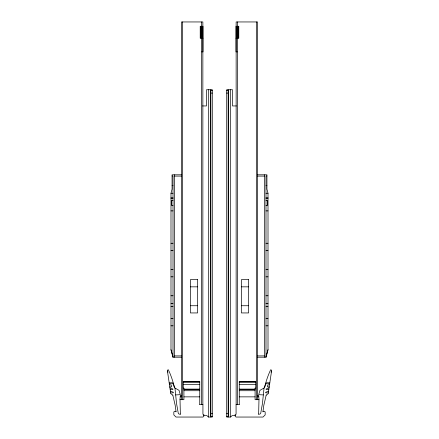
<?xml version="1.0" encoding="UTF-8"?>
<svg xmlns="http://www.w3.org/2000/svg" width="439" height="439" viewBox="0 0 439 439"><rect width="100%" height="100%" fill="white"/><g stroke="black" fill="none" stroke-linecap="round" stroke-linejoin="round"><path stroke-width="0.66" d="M264.037 388.005L262.473 403.364L260.777 412.973A1.443 1.443 0 0 1 259.356 414.164L258.571 414.164M263.34 394.919L258.697 394.677L259.959 390.359L264.574 387.697A83.635 83.635 0 0 1 270.66 369.753L271.675 370.231L268.224 393.69L266.16 395.144M262.917 411.859L263.806 405.373L266.182 395.127M266.243 356.254L266.007 357.148L268.009 349.674L268.009 193.182L266.928 189.149L266.928 174.799L257.556 174.799M266.336 355.908L268.009 349.674M269.573 384.526L267.636 385.294L267.411 386.841L269.217 386.946M269.085 387.824L266.188 388.97L266.111 389.508L268.816 389.667M268.602 391.116L265.705 392.263L265.622 392.801L268.333 392.96M257.556 395.457L258.653 395.292L258.994 399.183L258.637 414.164M169.783 386.946L171.589 386.841L171.364 385.294L169.427 384.526M170.184 389.667L172.889 389.508L172.812 388.97L169.915 387.824M170.667 392.96L173.378 392.801L173.295 392.263L170.398 391.116M201.677 38.171L200.211 38.171L200.211 26.274L202.988 26.274L202.988 51.873L201.688 51.873M202.988 38.171L202.609 38.171L202.609 26.274M236.012 38.171L236.391 38.171L236.391 26.274M237.323 38.171L238.789 38.171L238.789 26.274L236.012 26.274L236.012 51.873L237.312 51.873M212.289 90.445L210.49 90.445L210.49 416.331L212.289 416.331M226.711 90.445L228.51 90.445L228.51 416.331L226.711 416.331M210.846 93.079L212.289 93.079M226.711 93.079L228.154 93.079M202.505 105.947L206.522 105.947L206.522 89.721L212.289 89.721L212.289 417.05L208.388 417.05L206.89 415.607L203.531 415.607M236.495 105.947L232.478 105.947L232.478 89.721L226.711 89.721L226.711 417.05L230.612 417.05L232.11 415.607L235.469 415.607M181.444 174.799L172.072 174.799L172.072 189.149L170.99 193.182L170.99 349.674L172.664 355.908M172.072 175.946L173.01 175.946L173.01 357.209L181.444 357.209M266.928 175.946L265.99 175.946L265.99 357.209L257.556 357.209M174.596 176.099L181.444 176.099M257.556 176.099L264.404 176.099M172.072 185.675L173.01 185.675M265.99 185.675L266.928 185.675M170.99 193.248L173.01 193.248M265.99 193.248L268.009 193.248M170.99 197.83L173.01 197.83M265.99 197.83L268.009 197.83M170.99 198.62L173.01 198.62M265.99 198.62L268.009 198.62M173.01 200.398L171.567 200.398L171.567 205.436L173.01 205.436M265.99 200.398L267.433 200.398L267.433 205.436L265.99 205.436M170.99 210.879L173.01 210.879M265.99 210.879L268.009 210.879M170.99 243.266L173.01 243.266M265.99 243.266L268.009 243.266M170.99 250.532L173.01 250.532M265.99 250.532L268.009 250.532M170.99 269.573L173.01 269.573M265.99 269.573L268.009 269.573M170.99 276.817L173.01 276.817M265.99 276.817L268.009 276.817M190.389 286.843L197.599 286.843M241.401 286.843L248.611 286.843M170.99 295.76L173.01 295.76M265.99 295.76L268.009 295.76M170.99 303.464L173.01 303.464M265.99 303.464L268.009 303.464M190.389 305.731L197.599 305.731M241.401 305.731L248.611 305.731M170.99 306.406L173.01 306.406M265.99 306.406L268.009 306.406M170.99 318.566L173.01 318.566M265.99 318.566L268.009 318.566M170.99 325.809L173.01 325.809M265.99 325.809L268.009 325.809M174.596 355.908L181.444 355.908M257.556 355.908L264.404 355.908M183.914 388.213L183.266 388.213L183.266 381.507L199.74 381.507L199.74 404.363M239.26 404.363L239.26 381.507L255.734 381.507L255.734 388.213L255.086 388.213M183.266 381.529L199.74 381.529M239.26 381.529L255.734 381.529M183.266 382.44L199.74 382.44M239.26 382.44L255.734 382.44M169.191 382.918C174.354 382.084 175.348 384.635 169.295 383.631M269.809 382.918C264.651 382.089 263.641 384.619 269.705 383.631M183.266 384.328L199.74 384.328M239.26 384.328L255.734 384.328M183.266 388.169L183.914 388.169L183.914 399.693L180.006 399.693M255.734 388.169L255.086 388.169L255.086 399.693L258.994 399.693M183.914 389.146L199.74 389.146M239.26 389.146L255.086 389.146M183.914 389.278L199.74 389.278M239.26 389.278L255.086 389.278M183.914 390.715L199.74 390.715M239.26 390.715L255.086 390.715M180.209 396.834L181.444 396.834M183.914 396.861L199.74 396.861M239.26 396.861L255.086 396.861M257.556 396.834L258.791 396.834M199.602 404.363L202.933 404.363L202.933 414.312L203.817 414.312L203.817 416.293L202.955 417.05L175.995 417.05L173.833 414.888L173.833 412.001L174.437 411.283L176.006 411.283M239.398 404.363L236.067 404.363L236.067 414.312L235.183 414.312L235.183 416.293L236.045 417.05L263.005 417.05L265.167 414.888L265.167 412.001L264.563 411.283L262.994 411.283M210.846 413.692L212.289 413.692M226.711 413.692L228.154 413.692M180.429 414.164L179.644 414.164A1.443 1.443 0 0 1 178.223 412.973L176.527 403.364L174.963 388.005M181.444 395.457L180.347 395.292L180.006 399.183L180.363 414.164M172.84 395.144L170.776 393.69L167.325 370.231L168.34 369.753A83.635 83.635 0 0 1 174.426 387.697L179.041 390.359L180.303 394.677L175.66 394.919M170.99 349.674L173.01 357.187L172.757 356.254M172.818 395.127L175.194 405.373L176.083 411.859M264.404 174.799L264.404 357.209M257.556 399.693L257.556 21.95L236.138 21.95L236.138 404.363M256.327 21.95L256.327 399.561M238.415 26.274L238.415 38.171M237.395 26.274L237.395 38.171M237.367 21.95L237.367 404.363M230.316 89.721L230.316 417.05M228.154 89.721L228.154 417.05M210.846 89.721L210.846 417.05M208.684 89.721L208.684 417.05M202.862 404.363L202.862 21.95L181.444 21.95L181.444 399.693M201.633 21.95L201.633 404.363M201.605 26.274L201.605 38.171M200.585 26.274L200.585 38.171M182.673 21.95L182.673 399.561M174.596 174.799L174.596 357.209M264.574 387.697A100.498 91.581 8.4 0 1 265.502 383.867M270.995 372.288A82.285 82.285 0 0 1 271.554 371.043M173.498 383.867A100.498 91.581 -8.4 0 1 174.426 387.697M167.446 371.043A82.285 82.285 0 0 1 168.005 372.288M197.599 279.632L190.389 279.632L190.389 312.941L197.599 312.941L197.599 279.632M248.611 279.632L241.401 279.632L241.401 312.941L248.611 312.941L248.611 279.632"/></g></svg>
